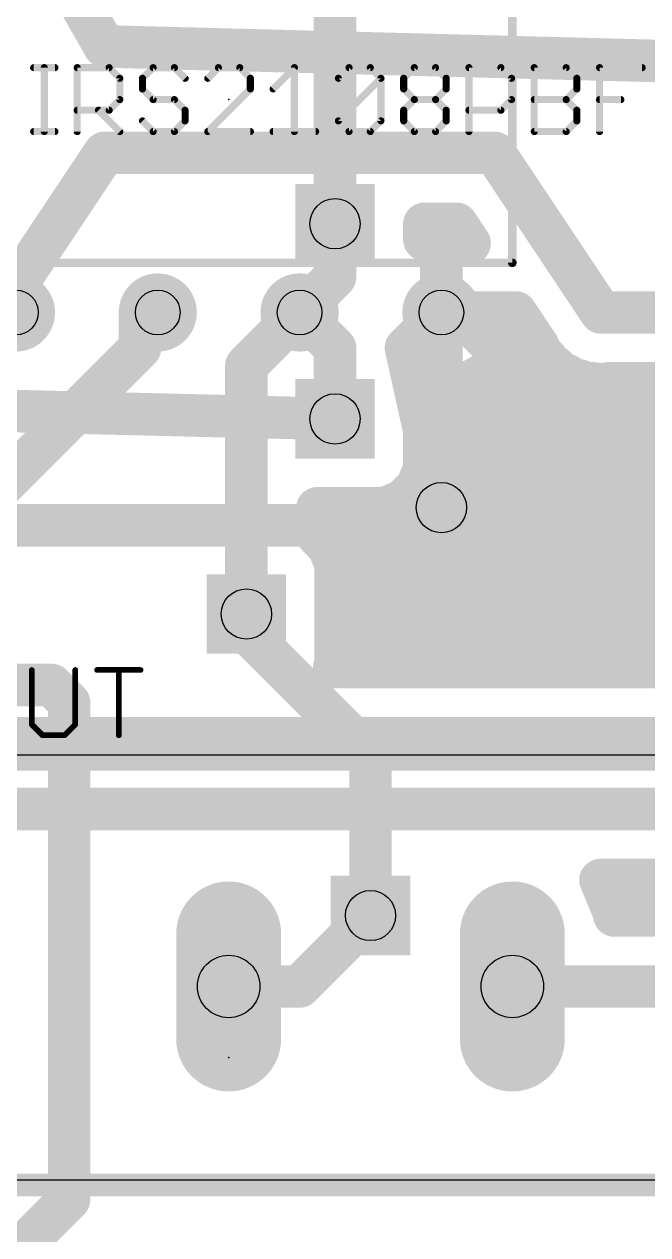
# Model space of a CAD drawing. Extents: x 0 to 88.9, y -10.5 to 54.6.
# Drawn here: x 34.12 to 45.29, y 3.17 to 24.85 of the extents above; entities that cross this region are included whole.
import ezdxf

# ---------------------------------------------------------------- set-up
doc = ezdxf.new("R2010")
doc.units = 0
for name, color, linetype in [('1', 22, 'CONTINUOUS'), ('16', 175, 'CONTINUOUS'), ('17', 82, 'CONTINUOUS'), ('18', 82, 'CONTINUOUS'), ('21', 253, 'CONTINUOUS'), ('23', 7, 'CONTINUOUS'), ('25', 253, 'CONTINUOUS'), ('27', 253, 'CONTINUOUS'), ('44', 253, 'CONTINUOUS')]:
    doc.layers.add(name, color=color, linetype=linetype)

# ---------------------------------------------------------------- blocks, each defined once
blk = doc.blocks.new('ROUNDP')
at = {"const_width": 0.5}
blk.add_lwpolyline([(0, -0.25, 1), (0, 0.25, 1), (0, -0.25)], format="xyb", dxfattribs=at)
blk = doc.blocks.new('LONGP100')
at = {"const_width": 1}
blk.add_lwpolyline([(-0.5, 0), (0.5, 0)], dxfattribs=at)
at = {"const_width": 0.5}
for points in [[(-0.5, 0.25, 1), (-0.5, -0.25)], [(0.5, -0.25, 1), (0.5, 0.25)]]:
    blk.add_lwpolyline(points, format="xyb", dxfattribs=at)
blk = doc.blocks.new('SQUAREV')
blk.add_solid([(-0.5, -0.5), (0.5, -0.5), (-0.5, 0.5), (0.5, 0.5)])

msp = doc.modelspace()

# ---------------------------------------------------------------- linework, layer by layer
at = {"layer": '1', "const_width": 0.762}
for points in [[(39.6875, 25.7175), (39.6875, 21.2725)], [(26.67, 18.0975), (39.6875, 17.78)], [(41.5925, 15.875), (41.5925, 16.1925)], [(29.21, 15.875), (41.5925, 15.875)], [(38.1, 13.97), (38.1, 14.2875)], [(40.3225, 11.7475), (38.1, 13.97)], [(34.6075, 13.0175), (29.21, 13.0175)], [(34.925, 12.7), (34.6075, 13.0175)], [(34.925, 3.81), (34.925, 12.7)], [(40.3225, 8.89), (40.3225, 11.7475)], [(33.655, 2.54), (34.925, 3.81)]]:
    msp.add_lwpolyline(points, dxfattribs=at)
at = {"layer": '1', "const_width": 0.381}
for points in [[(39.497, 21.2725, 1), (39.878, 21.2725)], [(39.6829, 17.5896, 1), (39.6921, 17.9704)], [(41.783, 16.1925, 1), (41.402, 16.1925)], [(41.5925, 15.6845, 1), (41.5925, 16.0655)], [(41.402, 15.875, 1), (41.783, 15.875)], [(38.2905, 14.2875, 1), (37.9095, 14.2875)], [(38.2347, 14.1047, 1), (37.9653, 13.8353)], [(37.9095, 13.97, 1), (38.2905, 13.97)], [(34.7422, 13.1522, 1), (34.4728, 12.8828)], [(34.6075, 12.827, 1), (34.6075, 13.208)], [(35.1155, 12.7, 1), (34.7345, 12.7)], [(34.7903, 12.5653, 1), (35.0597, 12.8347)], [(40.513, 11.7475, 1), (40.132, 11.7475)], [(40.1878, 11.6128, 1), (40.4572, 11.8822)], [(40.132, 8.89, 1), (40.513, 8.89)], [(35.0597, 3.6753, 1), (34.7903, 3.9447)], [(34.7345, 3.81, 1), (35.1155, 3.81)]]:
    msp.add_lwpolyline(points, format="xyb", dxfattribs=at)
at = {"layer": '16', "const_width": 0.762}
for points in [[(35.56, 24.4475), (34.29, 26.67)], [(47.625, 24.13), (35.56, 24.4475)], [(33.655, 19.685), (35.56, 22.5425)], [(35.56, 22.5425), (42.545, 22.5425)], [(42.545, 22.5425), (44.45, 19.685)], [(39.6875, 21.2725), (39.6875, 20.32)], [(41.2877, 20.9884), (41.2877, 21.2725)], [(41.2877, 21.2725), (41.8653, 21.2725)], [(41.8653, 21.2725), (42.0972, 20.9247)], [(41.4874, 21.02), (41.2877, 20.9884)], [(41.5925, 21.02), (41.4874, 21.02)], [(41.6976, 21.02), (41.5925, 21.02)], [(41.5925, 21.02), (41.5925, 19.685)], [(41.5925, 19.685), (41.5925, 21.02)], [(41.9051, 20.9871), (41.6976, 21.02)], [(42.0972, 20.9247), (41.9051, 20.9871)], [(41.5925, 20.574), (41.5925, 20.574)], [(38.1, 18.7325), (39.6875, 20.32)], [(41.5925, 19.812), (41.5925, 19.812)], [(33.655, 19.685), (33.9725, 19.685)], [(36.195, 19.05), (36.195, 19.685)], [(36.195, 19.685), (36.5125, 19.685)], [(39.6875, 19.05), (39.0525, 19.685)], [(40.9575, 19.05), (41.5925, 19.685)], [(41.5925, 18.35), (41.5925, 19.685)], [(41.5925, 19.685), (41.5925, 19.685)], [(41.5925, 19.685), (41.5925, 18.35)], [(41.5925, 19.685), (41.5925, 19.685)], [(41.5925, 19.685), (41.5925, 19.685)], [(41.5925, 19.685), (42.9236, 19.685)], [(42.9237, 19.685), (41.5925, 19.685)], [(41.91, 19.685), (41.5925, 19.685)], [(44.6088, 16.9863), (41.91, 19.685)], [(42.8946, 19.3724), (42.9275, 19.5799)], [(42.9236, 19.685), (42.9237, 19.685)], [(42.9275, 19.5799), (42.9275, 19.6792)], [(42.9275, 19.6792), (43.3243, 19.084)], [(44.45, 19.685), (47.625, 19.685)], [(42.8297, 19.1725), (42.8946, 19.3724)], [(42.7343, 18.9853), (42.8297, 19.1725)], [(30.48, 13.335), (36.195, 19.05)], [(39.6875, 17.78), (39.6875, 19.05)], [(41.5925, 16.1925), (40.9575, 19.05)], [(41.5925, 19.05), (41.5925, 19.05)], [(42.6108, 18.8153), (42.7343, 18.9853)], [(42.7673, 19.05), (43.3384, 19.05)], [(43.3243, 19.084), (43.3733, 18.9656)], [(43.3733, 18.9656), (43.463, 18.8759)], [(38.1, 14.2875), (38.1, 18.7325)], [(42.4622, 18.6667), (42.6108, 18.8153)], [(43.463, 18.8759), (43.5334, 18.7703)], [(43.5334, 18.7703), (43.6399, 18.699)], [(43.6399, 18.699), (43.7306, 18.6083)], [(42.105, 18.4478), (42.2922, 18.5432)], [(42.2922, 18.5432), (42.4622, 18.6667)], [(43.7306, 18.6083), (43.8478, 18.5598)], [(43.8478, 18.5598), (43.9532, 18.4892)], [(43.9532, 18.4892), (44.0789, 18.4641)], [(41.2877, 16.892), (41.2877, 18.3816)], [(41.2877, 18.3816), (41.4874, 18.35)], [(41.2877, 18.288), (46.8748, 18.288)], [(41.4874, 18.35), (41.5925, 18.35)], [(41.5925, 18.35), (41.6976, 18.35)], [(41.6976, 18.35), (41.9051, 18.3829)], [(41.9051, 18.3829), (42.105, 18.4478)], [(44.0789, 18.4641), (44.1974, 18.415)], [(44.1974, 18.415), (44.3242, 18.415)], [(44.3242, 18.415), (44.4486, 18.3901)], [(44.4486, 18.3901), (44.5744, 18.415)], [(44.5744, 18.415), (46.7478, 18.415)], [(45.72, 18.0975), (44.6088, 16.9863)], [(41.2877, 17.526), (57.005, 17.526)], [(46.355, 15.24), (44.6088, 16.9863)], [(41.1524, 16.5652), (41.2877, 16.892)], [(41.2347, 16.764), (56.243, 16.764)], [(40.9023, 16.3151), (41.1524, 16.5652)], [(40.5755, 16.1798), (40.9023, 16.3151)], [(39.37, 15.6971), (39.37, 16.1798)], [(39.37, 16.1798), (40.5755, 16.1798)], [(39.37, 16.002), (47.3926, 16.002)], [(39.5649, 15.5023), (39.37, 15.6971)], [(39.7002, 15.1755), (39.5649, 15.5023)], [(39.6735, 15.24), (46.6065, 15.24)], [(39.7002, 13.3995), (39.7002, 15.1755)], [(39.7002, 14.478), (46.4902, 14.478)], [(39.7002, 13.716), (46.8122, 13.716)], [(39.6735, 13.335), (39.7002, 13.3995)], [(47.2965, 13.335), (39.6735, 13.335)], [(29.845, 12.065), (53.34, 12.065)], [(31.75, 10.795), (57.15, 10.795)], [(44.6913, 8.9236), (44.4422, 9.525)], [(44.4422, 9.525), (57.4026, 9.525)], [(44.6, 9.144), (52.3389, 9.144)], [(39.0525, 7.62), (40.3225, 8.89)], [(44.6913, 8.89), (44.6913, 8.9236)], [(49.1476, 8.89), (44.6913, 8.89)], [(37.7825, 7.62), (39.0525, 7.62)], [(48.895, 7.62), (42.8625, 7.62)]]:
    msp.add_lwpolyline(points, dxfattribs=at)
at = {"layer": '16', "const_width": 0.381}
for points in [[(35.565, 24.6379, 1), (35.555, 24.2571)], [(35.3946, 24.353, 1), (35.7254, 24.542)], [(35.56, 22.733, 1), (35.56, 22.352)], [(35.7185, 22.4368, 1), (35.4015, 22.6482)], [(42.7035, 22.6482, 1), (42.3865, 22.4368)], [(42.545, 22.352, 1), (42.545, 22.733)], [(39.878, 21.2725, 1), (39.497, 21.2725)], [(41.4782, 21.2725, 1), (41.0972, 21.2725)], [(41.2877, 21.463, 1), (41.2877, 21.082)], [(42.0238, 21.3782, 1), (41.7068, 21.1668)], [(41.8653, 21.082, 1), (41.8653, 21.463)], [(41.2579, 21.1765, 1), (41.3175, 20.8002)], [(41.4874, 21.2105, 1), (41.4874, 20.8295)], [(41.5925, 21.2105, 1), (41.5925, 20.8295)], [(41.783, 21.02, 1), (41.402, 21.02)], [(41.783, 21.02, 1), (41.402, 21.02)], [(41.5172, 20.8318, 1), (41.4576, 21.2082)], [(41.7274, 21.2082, 1), (41.6678, 20.8318)], [(41.5925, 20.8295, 1), (41.5925, 21.2105)], [(41.6976, 20.8295, 1), (41.6976, 21.2105)], [(41.964, 21.1683, 1), (41.8462, 20.8059)], [(41.8753, 20.799, 1), (41.9349, 21.1753)], [(42.0383, 20.7435, 1), (42.156, 21.1059)], [(41.0972, 20.9884, 1), (41.4782, 20.9884)], [(41.9387, 20.819, 1), (42.2557, 21.0304)], [(41.5925, 20.7645, 1), (41.5925, 20.3835)], [(41.5925, 20.3835, 1), (41.5925, 20.7645)], [(39.8222, 20.1853, 1), (39.5528, 20.4547)], [(39.497, 20.32, 1), (39.878, 20.32)], [(41.5925, 20.0025, 1), (41.5925, 19.6215)], [(41.5925, 19.6215, 1), (41.5925, 20.0025)], [(33.9725, 19.4945, 1), (33.9725, 19.8755)], [(36.3855, 19.685, 1), (36.0045, 19.685)], [(36.195, 19.8755, 1), (36.195, 19.4945)], [(36.5125, 19.4945, 1), (36.5125, 19.8755)], [(39.1872, 19.8197, 1), (38.9178, 19.5503)], [(41.783, 19.685, 1), (41.402, 19.685)], [(41.5925, 19.8755, 1), (41.5925, 19.4945)], [(41.783, 19.685, 1), (41.402, 19.685)], [(41.5925, 19.8755, 1), (41.5925, 19.4945)], [(41.783, 19.685, 1), (41.402, 19.685)], [(41.5925, 19.8755, 1), (41.5925, 19.4945)], [(41.5925, 19.8755, 1), (41.5925, 19.4945)], [(41.5925, 19.8755, 1), (41.5925, 19.4945)], [(41.7272, 19.5503, 1), (41.4578, 19.8197)], [(41.5925, 19.4945, 1), (41.5925, 19.8755)], [(41.5925, 19.4945, 1), (41.5925, 19.8755)], [(42.0447, 19.8197, 1), (41.7753, 19.5503)], [(41.91, 19.4945, 1), (41.91, 19.8755)], [(43.0797, 19.7943, 1), (42.7676, 19.5758)], [(43.118, 19.6792, 1), (42.737, 19.6792)], [(43.086, 19.7849, 1), (42.769, 19.5736)], [(43.1157, 19.5501, 1), (42.7393, 19.6097)], [(42.7676, 19.5757, 1), (43.0797, 19.7942)], [(42.9236, 19.4945, 1), (42.9236, 19.8755)], [(42.9237, 19.4945, 1), (42.9237, 19.8755)], [(44.45, 19.8755, 1), (44.45, 19.4945)], [(44.2915, 19.5793, 1), (44.6085, 19.7907)], [(41.402, 19.685, 1), (41.783, 19.685)], [(41.402, 19.685, 1), (41.783, 19.685)], [(41.402, 19.685, 1), (41.783, 19.685)], [(43.0758, 19.3135, 1), (42.7134, 19.4313)], [(42.737, 19.5799, 1), (43.118, 19.5799)], [(42.9994, 19.0861, 1), (42.66, 19.259)], [(42.7065, 19.4022, 1), (43.0828, 19.3426)], [(36.3297, 18.9153, 1), (36.0603, 19.1847)], [(39.878, 19.05, 1), (39.497, 19.05)], [(39.5528, 18.9153, 1), (39.8222, 19.1847)], [(41.1435, 19.0913, 1), (40.7715, 19.0087)], [(40.8228, 19.1847, 1), (41.0922, 18.9153)], [(41.5925, 19.2405, 1), (41.5925, 18.8595)], [(41.5925, 18.8595, 1), (41.5925, 19.2405)], [(42.7673, 19.2405, 1), (42.7673, 18.8595)], [(42.8884, 18.8733, 1), (42.5802, 19.0973)], [(42.6485, 19.2314, 1), (43.0109, 19.1137)], [(43.5003, 19.1569, 1), (43.1483, 19.0111)], [(43.1658, 18.9784, 1), (43.4828, 19.1897)], [(43.5081, 19.1003, 1), (43.2386, 18.8309)], [(43.3384, 18.8595, 1), (43.3384, 19.2405)], [(36.0045, 19.05, 1), (36.3855, 19.05)], [(38.2905, 18.7325, 1), (37.9095, 18.7325)], [(42.4567, 18.9273, 1), (42.7649, 18.7033)], [(42.7455, 18.6806, 1), (42.4761, 18.95)], [(42.5646, 19.0718, 1), (42.904, 18.8988)], [(43.1973, 18.8927, 1), (43.5493, 19.0385)], [(43.6216, 18.9816, 1), (43.3045, 18.7702)], [(43.3283, 18.7412, 1), (43.5978, 19.0106)], [(43.6394, 18.9286, 1), (43.4274, 18.6121)], [(43.7747, 18.8337, 1), (43.5052, 18.5643)], [(37.9653, 18.8672, 1), (38.2347, 18.5978)], [(42.1802, 18.6973, 1), (42.4042, 18.3891)], [(42.3787, 18.3735, 1), (42.2057, 18.7129)], [(42.3275, 18.8014, 1), (42.5969, 18.532)], [(42.5742, 18.5126, 1), (42.3502, 18.8208)], [(43.3749, 18.6647, 1), (43.6919, 18.876)], [(43.534, 18.5407, 1), (43.7459, 18.8573)], [(43.8035, 18.7843, 1), (43.6577, 18.4323)], [(43.5959, 18.4736, 1), (43.8653, 18.743)], [(43.9538, 18.7181, 1), (43.7418, 18.4015)], [(43.9906, 18.676, 1), (43.9159, 18.3024)], [(43.7749, 18.3838, 1), (43.9207, 18.7358)], [(41.4782, 18.3816, 1), (41.0972, 18.3816)], [(41.3175, 18.5698, 1), (41.2579, 18.1935)], [(41.2877, 18.4785, 1), (41.2877, 18.0975)], [(41.4874, 18.5405, 1), (41.4874, 18.1595)], [(41.5925, 18.5405, 1), (41.5925, 18.1595)], [(41.4576, 18.1618, 1), (41.5172, 18.5382)], [(41.6678, 18.5382, 1), (41.7274, 18.1618)], [(41.5925, 18.1595, 1), (41.5925, 18.5405)], [(41.6976, 18.1595, 1), (41.6976, 18.5405)], [(41.8462, 18.564, 1), (41.964, 18.2017)], [(41.9349, 18.1947, 1), (41.8753, 18.571)], [(42.0185, 18.6175, 1), (42.1914, 18.2781)], [(42.1638, 18.2666, 1), (42.0461, 18.629)], [(43.8472, 18.3309, 1), (44.0592, 18.6475)], [(44.1518, 18.6401, 1), (44.006, 18.2881)], [(44.1974, 18.6055, 1), (44.1974, 18.2245)], [(44.0416, 18.2773, 1), (44.1163, 18.6509)], [(44.1245, 18.239, 1), (44.2703, 18.591)], [(44.3616, 18.6018, 1), (44.2869, 18.2282)], [(44.4117, 18.577, 1), (44.4856, 18.2032)], [(44.3242, 18.2245, 1), (44.3242, 18.6055)], [(44.5744, 18.6055, 1), (44.5744, 18.2245)], [(44.4113, 18.2033, 1), (44.486, 18.5769)], [(44.6114, 18.2281, 1), (44.5374, 18.6019)], [(41.402, 18.35, 1), (41.783, 18.35)], [(41.402, 18.35, 1), (41.783, 18.35)], [(39.497, 17.78, 1), (39.878, 17.78)], [(41.2877, 17.7165, 1), (41.2877, 17.3355)], [(44.7435, 17.121, 1), (44.474, 16.8515)], [(41.2347, 16.9545, 1), (41.2347, 16.5735)], [(41.4637, 16.8191, 1), (41.1117, 16.9649)], [(44.474, 17.121, 1), (44.7435, 16.8515)], [(44.474, 16.8515, 1), (44.7435, 17.121)], [(41.2871, 16.4305, 1), (41.0177, 16.6999)], [(41.0972, 16.892, 1), (41.4782, 16.892)], [(40.9752, 16.1391, 1), (40.8294, 16.4911)], [(40.9764, 16.6381, 1), (41.3284, 16.4923)], [(39.5605, 16.1798, 1), (39.1795, 16.1798)], [(39.37, 16.3703, 1), (39.37, 15.9893)], [(40.5026, 16.3558, 1), (40.6484, 16.0038)], [(40.5755, 15.9893, 1), (40.5755, 16.3703)], [(40.7676, 16.4498, 1), (41.037, 16.1804)], [(39.37, 16.1925, 1), (39.37, 15.8115)], [(41.4065, 16.1512, 1), (41.7785, 16.2338)], [(39.5047, 15.8318, 1), (39.2353, 15.5624)], [(39.1795, 15.6971, 1), (39.5605, 15.6971)], [(39.7409, 15.5752, 1), (39.3889, 15.4294)], [(39.4302, 15.3676, 1), (39.6996, 15.637)], [(39.6735, 15.4305, 1), (39.6735, 15.0495)], [(39.8907, 15.1755, 1), (39.5097, 15.1755)], [(39.5242, 15.1026, 1), (39.8762, 15.2484)], [(39.7002, 14.6685, 1), (39.7002, 14.2875)], [(37.9095, 14.2875, 1), (38.2905, 14.2875)], [(39.7002, 13.9065, 1), (39.7002, 13.5255)], [(39.6735, 13.5255, 1), (39.6735, 13.1445)], [(39.8762, 13.3266, 1), (39.5242, 13.4724)], [(39.4975, 13.4079, 1), (39.8495, 13.2621)], [(39.5097, 13.3995, 1), (39.8907, 13.3995)], [(44.6182, 9.5979, 1), (44.2662, 9.4521)], [(44.4422, 9.7155, 1), (44.4422, 9.3345)], [(44.6, 9.3345, 1), (44.6, 8.9535)], [(40.4572, 8.7553, 1), (40.1878, 9.0247)], [(44.8818, 8.9236, 1), (44.5008, 8.9236)], [(44.6913, 9.0805, 1), (44.6913, 8.6995)], [(44.5153, 8.8507, 1), (44.8673, 8.9965)], [(44.5008, 8.89, 1), (44.8818, 8.89)], [(37.7825, 7.8105, 1), (37.7825, 7.4295)], [(38.9178, 7.7547, 1), (39.1872, 7.4853)], [(39.0525, 7.4295, 1), (39.0525, 7.8105)], [(42.8625, 7.8105, 1), (42.8625, 7.4295)]]:
    msp.add_lwpolyline(points, format="xyb", dxfattribs=at)
at = {"layer": '21'}
for p, q in [((45.8083, 11.7576), (29.5683, 11.7576)), ((29.5683, 4.1576), (45.8083, 4.1576))]:
    msp.add_line(p, q, dxfattribs=at)
for points, const_width in [([(42.8625, 26.416), (42.8625, 20.574)], 0.1524), ([(32.7025, 20.574), (42.8625, 20.574)], 0.1524), ([(45.7835, 11.684), (29.5275, 11.684)], 0.4064), ([(29.5275, 4.064), (45.7835, 4.064)], 0.4064)]:
    msp.add_lwpolyline(points, dxfattribs=dict(at, const_width=const_width))
at = {"layer": '21', "const_width": 0.0762}
for points in [[(42.8244, 20.574, 1), (42.9006, 20.574)], [(42.8625, 20.5359, 1), (42.8625, 20.6121)]]:
    msp.add_lwpolyline(points, format="xyb", dxfattribs=at)
at = {"layer": '23'}
for p in [(37.7825, 23.495), (37.7825, 6.35)]:
    msp.add_point(p, dxfattribs=at)
at = {"layer": '25', "const_width": 0.1016}
for points in [[(34.2559, 13.2852), (34.2559, 12.3107)], [(35.0355, 12.3107), (35.0355, 13.2852)], [(35.4253, 13.2852), (36.2049, 13.2852)], [(35.8151, 12.1158), (35.8151, 13.2852)], [(34.2559, 12.3107), (34.4508, 12.1158)], [(34.8406, 12.1158), (35.0355, 12.3107)], [(34.4508, 12.1158), (34.8406, 12.1158)]]:
    msp.add_lwpolyline(points, dxfattribs=at)
at = {"layer": '25', "const_width": 0.0508}
for points in [[(34.2813, 13.2852, 1), (34.2305, 13.2852)], [(35.0609, 13.2852, 1), (35.0101, 13.2852)], [(35.4253, 13.3106, 1), (35.4253, 13.2598)], [(35.8405, 13.2852, 1), (35.7897, 13.2852)], [(36.2049, 13.2598, 1), (36.2049, 13.3106)], [(34.2738, 12.3287, 1), (34.2379, 12.2927)], [(35.0534, 12.2927, 1), (35.0175, 12.3287)], [(34.2305, 12.3107, 1), (34.2813, 12.3107)], [(34.4508, 12.1412, 1), (34.4508, 12.0904)], [(34.4328, 12.0978, 1), (34.4687, 12.1338)], [(34.8226, 12.1338, 1), (34.8585, 12.0978)], [(34.8406, 12.0904, 1), (34.8406, 12.1412)], [(35.0101, 12.3107, 1), (35.0609, 12.3107)], [(35.7897, 12.1158, 1), (35.8405, 12.1158)]]:
    msp.add_lwpolyline(points, format="xyb", dxfattribs=at)
at = {"layer": '27', "const_width": 0.127}
for points in [[(34.29, 24.0675), (34.6713, 24.0675)], [(34.4807, 22.9235), (34.4807, 24.0675)], [(35.0696, 22.9235), (35.0696, 24.0675)], [(35.0696, 24.0675), (35.6416, 24.0675)], [(35.6416, 24.0675), (35.8322, 23.8768)], [(36.4297, 24.0675), (36.239, 23.8768)], [(36.811, 24.0675), (36.4297, 24.0675)], [(37.0016, 23.8768), (36.811, 24.0675)], [(37.5991, 24.0675), (37.4084, 23.8768)], [(37.9804, 24.0675), (37.5991, 24.0675)], [(38.171, 23.8768), (37.9804, 24.0675)], [(38.5778, 23.6862), (38.9591, 24.0675)], [(38.9591, 24.0675), (38.9591, 22.9235)], [(39.7472, 23.8768), (39.9378, 24.0675)], [(39.9378, 24.0675), (40.3192, 24.0675)], [(40.3192, 24.0675), (40.5098, 23.8768)], [(40.9166, 23.8768), (41.1072, 24.0675)], [(41.1072, 24.0675), (41.4886, 24.0675)], [(41.4886, 24.0675), (41.6792, 23.8768)], [(42.086, 22.9235), (42.086, 24.0675)], [(42.086, 24.0675), (42.658, 24.0675)], [(42.658, 24.0675), (42.8486, 23.8768)], [(43.2554, 22.9235), (43.2554, 24.0675)], [(43.2554, 24.0675), (43.8274, 24.0675)], [(43.8274, 24.0675), (44.018, 23.8768)], [(44.4248, 22.9235), (44.4248, 24.0675)], [(44.4248, 24.0675), (45.1874, 24.0675)], [(35.8322, 23.8768), (35.8322, 23.4955)], [(36.239, 23.8768), (36.239, 23.6862)], [(38.171, 23.6862), (38.171, 23.8768)], [(39.7472, 23.1142), (39.7472, 23.8768)], [(39.7472, 23.1142), (40.5098, 23.8768)], [(40.5098, 23.8768), (40.5098, 23.1142)], [(40.9166, 23.6862), (40.9166, 23.8768)], [(41.6792, 23.8768), (41.6792, 23.6862)], [(42.8486, 23.8768), (42.8486, 23.4955)], [(44.018, 23.8768), (44.018, 23.6862)], [(36.239, 23.6862), (36.4297, 23.4955)], [(37.4084, 22.9235), (38.171, 23.6862)], [(41.1072, 23.4955), (40.9166, 23.6862)], [(41.6792, 23.6862), (41.4886, 23.4955)], [(44.018, 23.6862), (43.8274, 23.4955)], [(35.8322, 23.4955), (35.6416, 23.3048)], [(36.4297, 23.4955), (36.811, 23.4955)], [(36.811, 23.4955), (37.0016, 23.3048)], [(40.9166, 23.3048), (41.1072, 23.4955)], [(41.1072, 23.4955), (41.4886, 23.4955)], [(41.4886, 23.4955), (41.6792, 23.3048)], [(42.8486, 23.4955), (42.658, 23.3048)], [(43.2554, 23.4955), (43.8274, 23.4955)], [(43.8274, 23.4955), (44.018, 23.3048)], [(44.4248, 23.4955), (44.8061, 23.4955)], [(35.6416, 23.3048), (35.0696, 23.3048)], [(35.4509, 23.3048), (35.8322, 22.9235)], [(37.0016, 23.3048), (37.0016, 23.1142)], [(40.9166, 23.1142), (40.9166, 23.3048)], [(41.6792, 23.3048), (41.6792, 23.1142)], [(42.658, 23.3048), (42.086, 23.3048)], [(44.018, 23.3048), (44.018, 23.1142)], [(34.29, 22.9235), (34.6713, 22.9235)], [(36.4297, 22.9235), (36.239, 23.1142)], [(36.811, 22.9235), (36.4297, 22.9235)], [(37.0016, 23.1142), (36.811, 22.9235)], [(38.171, 22.9235), (37.4084, 22.9235)], [(38.5778, 22.9235), (39.3404, 22.9235)], [(39.9378, 22.9235), (39.7472, 23.1142)], [(40.3192, 22.9235), (39.9378, 22.9235)], [(40.5098, 23.1142), (40.3192, 22.9235)], [(41.1072, 22.9235), (40.9166, 23.1142)], [(41.4886, 22.9235), (41.1072, 22.9235)], [(41.6792, 23.1142), (41.4886, 22.9235)], [(43.8274, 22.9235), (43.2554, 22.9235)], [(44.018, 23.1142), (43.8274, 22.9235)]]:
    msp.add_lwpolyline(points, dxfattribs=at)
at = {"layer": '27', "const_width": 0.0635}
for points in [[(34.29, 24.0992, 1), (34.29, 24.0357)], [(34.5124, 24.0675, 1), (34.4489, 24.0675)], [(34.6713, 24.0357, 1), (34.6713, 24.0992)], [(35.1013, 24.0675, 1), (35.0378, 24.0675)], [(35.0696, 24.0992, 1), (35.0696, 24.0357)], [(35.664, 24.0899, 1), (35.6191, 24.045)], [(35.6416, 24.0357, 1), (35.6416, 24.0992)], [(36.4297, 24.0992, 1), (36.4297, 24.0357)], [(36.4521, 24.045, 1), (36.4072, 24.0899)], [(36.8334, 24.0899, 1), (36.7885, 24.045)], [(36.811, 24.0357, 1), (36.811, 24.0992)], [(37.5991, 24.0992, 1), (37.5991, 24.0357)], [(37.6215, 24.045, 1), (37.5766, 24.0899)], [(38.0028, 24.0899, 1), (37.9579, 24.045)], [(37.9804, 24.0357, 1), (37.9804, 24.0992)], [(38.9909, 24.0675, 1), (38.9274, 24.0675)], [(38.9816, 24.045, 1), (38.9367, 24.0899)], [(39.9378, 24.0992, 1), (39.9378, 24.0357)], [(39.9603, 24.045, 1), (39.9154, 24.0899)], [(40.3416, 24.0899, 1), (40.2967, 24.045)], [(40.3192, 24.0357, 1), (40.3192, 24.0992)], [(41.1072, 24.0992, 1), (41.1072, 24.0357)], [(41.1297, 24.045, 1), (41.0848, 24.0899)], [(41.511, 24.0899, 1), (41.4661, 24.045)], [(41.4886, 24.0357, 1), (41.4886, 24.0992)], [(42.1177, 24.0675, 1), (42.0542, 24.0675)], [(42.086, 24.0992, 1), (42.086, 24.0357)], [(42.6804, 24.0899, 1), (42.6355, 24.045)], [(42.658, 24.0357, 1), (42.658, 24.0992)], [(43.2871, 24.0675, 1), (43.2236, 24.0675)], [(43.2554, 24.0992, 1), (43.2554, 24.0357)], [(43.8498, 24.0899, 1), (43.8049, 24.045)], [(43.8274, 24.0357, 1), (43.8274, 24.0992)], [(44.4565, 24.0675, 1), (44.393, 24.0675)], [(44.4248, 24.0992, 1), (44.4248, 24.0357)], [(45.1874, 24.0357, 1), (45.1874, 24.0992)], [(35.864, 23.8768, 1), (35.8005, 23.8768)], [(35.8098, 23.8544, 1), (35.8547, 23.8993)], [(36.2707, 23.8768, 1), (36.2072, 23.8768)], [(36.2165, 23.8993, 1), (36.2614, 23.8544)], [(36.9792, 23.8544, 1), (37.0241, 23.8993)], [(37.3859, 23.8993, 1), (37.4308, 23.8544)], [(38.2028, 23.8768, 1), (38.1393, 23.8768)], [(38.1486, 23.8544, 1), (38.1935, 23.8993)], [(39.7789, 23.8768, 1), (39.7154, 23.8768)], [(39.7247, 23.8993, 1), (39.7696, 23.8544)], [(40.5416, 23.8768, 1), (40.4781, 23.8768)], [(40.5323, 23.8544, 1), (40.4874, 23.8993)], [(40.4874, 23.8544, 1), (40.5323, 23.8993)], [(40.9483, 23.8768, 1), (40.8848, 23.8768)], [(40.8941, 23.8993, 1), (40.939, 23.8544)], [(41.711, 23.8768, 1), (41.6475, 23.8768)], [(41.6568, 23.8544, 1), (41.7017, 23.8993)], [(42.8804, 23.8768, 1), (42.8169, 23.8768)], [(42.8262, 23.8544, 1), (42.8711, 23.8993)], [(44.0498, 23.8768, 1), (43.9863, 23.8768)], [(43.9956, 23.8544, 1), (44.0405, 23.8993)], [(36.2072, 23.6862, 1), (36.2707, 23.6862)], [(36.2614, 23.7086, 1), (36.2165, 23.6637)], [(38.1393, 23.6862, 1), (38.2028, 23.6862)], [(38.1935, 23.6637, 1), (38.1486, 23.7086)], [(38.5553, 23.7086, 1), (38.6002, 23.6637)], [(40.8848, 23.6862, 1), (40.9483, 23.6862)], [(40.939, 23.7086, 1), (40.8941, 23.6637)], [(41.6475, 23.6862, 1), (41.711, 23.6862)], [(41.7017, 23.6637, 1), (41.6568, 23.7086)], [(43.9863, 23.6862, 1), (44.0498, 23.6862)], [(44.0405, 23.6637, 1), (43.9956, 23.7086)], [(35.8005, 23.4955, 1), (35.864, 23.4955)], [(35.8547, 23.473, 1), (35.8098, 23.5179)], [(36.4297, 23.5272, 1), (36.4297, 23.4637)], [(36.4072, 23.473, 1), (36.4521, 23.5179)], [(36.8334, 23.5179, 1), (36.7885, 23.473)], [(36.811, 23.4637, 1), (36.811, 23.5272)], [(41.1072, 23.5272, 1), (41.1072, 23.4637)], [(41.1297, 23.473, 1), (41.0848, 23.5179)], [(41.0848, 23.473, 1), (41.1297, 23.5179)], [(41.511, 23.5179, 1), (41.4661, 23.473)], [(41.4661, 23.5179, 1), (41.511, 23.473)], [(41.4886, 23.4637, 1), (41.4886, 23.5272)], [(42.8169, 23.4955, 1), (42.8804, 23.4955)], [(42.8711, 23.473, 1), (42.8262, 23.5179)], [(43.2554, 23.5272, 1), (43.2554, 23.4637)], [(43.8498, 23.5179, 1), (43.8049, 23.473)], [(43.8049, 23.5179, 1), (43.8498, 23.473)], [(43.8274, 23.4637, 1), (43.8274, 23.5272)], [(44.4248, 23.5272, 1), (44.4248, 23.4637)], [(44.8061, 23.4637, 1), (44.8061, 23.5272)], [(35.0696, 23.3366, 1), (35.0696, 23.2731)], [(35.4734, 23.3273, 1), (35.4285, 23.2824)], [(35.6191, 23.3273, 1), (35.664, 23.2824)], [(35.6416, 23.2731, 1), (35.6416, 23.3366)], [(37.0334, 23.3048, 1), (36.9699, 23.3048)], [(36.9792, 23.2824, 1), (37.0241, 23.3273)], [(40.9483, 23.3048, 1), (40.8848, 23.3048)], [(40.8941, 23.3273, 1), (40.939, 23.2824)], [(41.711, 23.3048, 1), (41.6475, 23.3048)], [(41.6568, 23.2824, 1), (41.7017, 23.3273)], [(42.086, 23.3366, 1), (42.086, 23.2731)], [(42.6355, 23.3273, 1), (42.6804, 23.2824)], [(42.658, 23.2731, 1), (42.658, 23.3366)], [(44.0498, 23.3048, 1), (43.9863, 23.3048)], [(43.9956, 23.2824, 1), (44.0405, 23.3273)], [(34.29, 22.9552, 1), (34.29, 22.8918)], [(34.6713, 22.8918, 1), (34.6713, 22.9552)], [(35.8098, 22.901, 1), (35.8547, 22.946)], [(36.2614, 23.1366, 1), (36.2165, 23.0917)], [(36.4297, 22.9552, 1), (36.4297, 22.8918)], [(36.4072, 22.901, 1), (36.4521, 22.946)], [(36.7885, 22.946, 1), (36.8334, 22.901)], [(36.811, 22.8918, 1), (36.811, 22.9552)], [(36.9699, 23.1142, 1), (37.0334, 23.1142)], [(37.0241, 23.0917, 1), (36.9792, 23.1366)], [(37.3859, 22.946, 1), (37.4308, 22.901)], [(37.4084, 22.9552, 1), (37.4084, 22.8918)], [(38.171, 22.8918, 1), (38.171, 22.9552)], [(38.5778, 22.9552, 1), (38.5778, 22.8918)], [(39.3404, 22.8918, 1), (39.3404, 22.9552)], [(39.7696, 23.1366, 1), (39.7247, 23.0917)], [(39.7247, 23.1366, 1), (39.7696, 23.0917)], [(39.7154, 23.1142, 1), (39.7789, 23.1142)], [(39.9378, 22.9552, 1), (39.9378, 22.8918)], [(39.9154, 22.901, 1), (39.9603, 22.946)], [(40.2967, 22.946, 1), (40.3416, 22.901)], [(40.3192, 22.8918, 1), (40.3192, 22.9552)], [(40.4781, 23.1142, 1), (40.5416, 23.1142)], [(40.5323, 23.0917, 1), (40.4874, 23.1366)], [(40.8848, 23.1142, 1), (40.9483, 23.1142)], [(40.939, 23.1366, 1), (40.8941, 23.0917)], [(41.1072, 22.9552, 1), (41.1072, 22.8918)], [(41.0848, 22.901, 1), (41.1297, 22.946)], [(41.4661, 22.946, 1), (41.511, 22.901)], [(41.4886, 22.8918, 1), (41.4886, 22.9552)], [(41.6475, 23.1142, 1), (41.711, 23.1142)], [(41.7017, 23.0917, 1), (41.6568, 23.1366)], [(43.2554, 22.9552, 1), (43.2554, 22.8918)], [(43.8049, 22.946, 1), (43.8498, 22.901)], [(43.8274, 22.8918, 1), (43.8274, 22.9552)], [(43.9863, 23.1142, 1), (44.0498, 23.1142)], [(44.0405, 23.0917, 1), (43.9956, 23.1366)], [(34.4489, 22.9235, 1), (34.5124, 22.9235)], [(35.0378, 22.9235, 1), (35.1013, 22.9235)], [(38.9274, 22.9235, 1), (38.9909, 22.9235)], [(42.0542, 22.9235, 1), (42.1177, 22.9235)], [(43.2236, 22.9235, 1), (43.2871, 22.9235)], [(44.393, 22.9235, 1), (44.4565, 22.9235)]]:
    msp.add_lwpolyline(points, format="xyb", dxfattribs=at)
at = {"layer": '44'}
for centre, radius in [((39.6875, 21.2725), 0.45), ((33.9725, 19.685), 0.4), ((36.5125, 19.685), 0.4), ((39.0525, 19.685), 0.4), ((41.5925, 19.685), 0.4), ((39.6875, 17.78), 0.45), ((41.5925, 16.1925), 0.45), ((38.1, 14.2875), 0.45), ((40.3225, 8.89), 0.45), ((37.7825, 7.62), 0.5588), ((42.8625, 7.62), 0.5588)]:
    msp.add_circle(centre, radius, dxfattribs=at)

# ---------------------------------------------------------------- block references
at = {"layer": '17', "rotation": 90}
for name, p, xscale, yscale in [('ROUNDP', (33.9725, 19.685), 1.4, 1.4), ('ROUNDP', (33.9725, 19.685), 1.4, 1.4), ('ROUNDP', (36.5125, 19.685), 1.4, 1.4), ('ROUNDP', (36.5125, 19.685), 1.4, 1.4), ('ROUNDP', (39.0525, 19.685), 1.4, 1.4), ('ROUNDP', (39.0525, 19.685), 1.4, 1.4), ('ROUNDP', (41.5925, 19.685), 1.4, 1.4), ('ROUNDP', (41.5925, 19.685), 1.4, 1.4), ('LONGP100', (37.7825, 7.62), 1.8796, 1.8796), ('LONGP100', (37.7825, 7.62), 1.8796, 1.8796), ('LONGP100', (42.8625, 7.62), 1.8796, 1.8796), ('LONGP100', (42.8625, 7.62), 1.8796, 1.8796)]:
    msp.add_blockref(name, p, dxfattribs=dict(at, xscale=xscale, yscale=yscale))
at = {"layer": '18', "xscale": 1.4224, "yscale": 1.4224}
for p in [(39.6875, 21.2725), (39.6875, 21.2725), (39.6875, 17.78), (39.6875, 17.78), (41.5925, 16.1925), (41.5925, 16.1925), (38.1, 14.2875), (38.1, 14.2875), (40.3225, 8.89), (40.3225, 8.89)]:
    msp.add_blockref('SQUAREV', p, dxfattribs=at)

doc.saveas('drawing.dxf')
